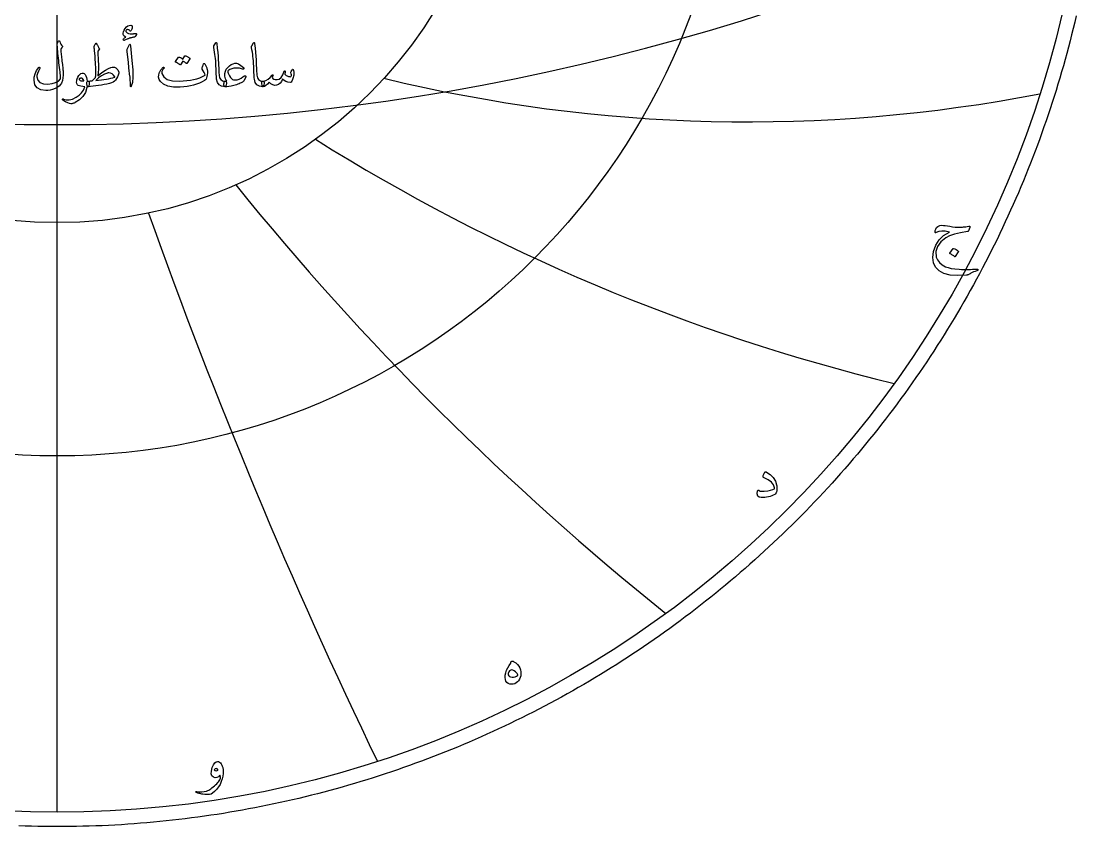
# Model space of a CAD drawing. Header units: millimetres. Extents: x -55 to 55, y -55 to 56.
# Drawn here: x -1.9 to 54, y -54.8 to -12.6 of the extents above; entities that cross this region are included whole.
import ezdxf

# ---------------------------------------------------------------- set-up
doc = ezdxf.new("R2010")
doc.units = ezdxf.units.MM
for name, color, linetype in [('CUT_OUTER', 1, 'Continuous'), ('ENGRAVE', 7, 'Continuous'), ('ENGRAVE_FINE', 8, 'Continuous'), ('TEXT', 5, 'Continuous')]:
    doc.layers.add(name, color=color, linetype=linetype)

msp = doc.modelspace()

# ---------------------------------------------------------------- linework, layer by layer
at = {"layer": 'CUT_OUTER'}
msp.add_lwpolyline([(53.3451, -12.3233), (53.2685, -12.6504), (53.1898, -12.977), (53.1092, -13.3032), (53.0266, -13.6288), (52.942, -13.9539), (52.8553, -14.2785), (52.7667, -14.6025), (52.6761, -14.926), (52.5836, -15.249), (52.489, -15.5713), (52.3925, -15.8931), (52.294, -16.2143), (52.1935, -16.5348), (52.0911, -16.8548), (51.9867, -17.1741), (51.8803, -17.4927), (51.772, -17.8107), (51.6617, -18.1281), (51.5495, -18.4447), (51.4354, -18.7607), (51.3193, -19.0759), (51.2013, -19.3905), (51.0814, -19.7043), (50.9595, -20.0173), (50.8357, -20.3296), (50.71, -20.6412), (50.5824, -20.9519), (50.4529, -21.2619), (50.3215, -21.5711), (50.1882, -21.8794), (50.053, -22.187), (49.9159, -22.4937), (49.7769, -22.7995), (49.6361, -23.1045), (49.4934, -23.4086), (49.3488, -23.7119), (49.2024, -24.0142), (49.0542, -24.3157), (48.904, -24.6162), (48.7521, -24.9158), (48.5983, -25.2145), (48.4426, -25.5122), (48.2852, -25.809), (48.1259, -26.1048), (47.9648, -26.3996), (47.802, -26.6934), (47.6373, -26.9862), (47.4708, -27.278), (47.3025, -27.5687), (47.1325, -27.8585), (46.9606, -28.1471), (46.787, -28.4347), (46.6117, -28.7213), (46.4346, -29.0067), (46.2557, -29.2911), (46.0751, -29.5744), (45.8928, -29.8565), (45.7087, -30.1376), (45.523, -30.4175), (45.3355, -30.6962), (45.1463, -30.9738), (44.9554, -31.2502), (44.7628, -31.5255), (44.5685, -31.7996), (44.3725, -32.0724), (44.1749, -32.3441), (43.9756, -32.6145), (43.7747, -32.8838), (43.5721, -33.1517), (43.3678, -33.4185), (43.162, -33.6839), (42.9545, -33.9481), (42.7454, -34.2111), (42.5346, -34.4727), (42.3223, -34.733), (42.1084, -34.9921), (41.8929, -35.2498), (41.6758, -35.5062), (41.4572, -35.7612), (41.237, -36.0149), (41.0152, -36.2673), (40.7919, -36.5182), (40.5671, -36.7679), (40.3407, -37.0161), (40.1128, -37.2629), (39.8834, -37.5083), (39.6525, -37.7523), (39.4201, -37.9949), (39.1863, -38.2361), (38.9509, -38.4758), (38.7141, -38.7141), (38.4758, -38.9509), (38.2361, -39.1863), (37.9949, -39.4201), (37.7523, -39.6525), (37.5083, -39.8834), (37.2629, -40.1128), (37.0161, -40.3407), (36.7679, -40.5671), (36.5182, -40.7919), (36.2673, -41.0152), (36.0149, -41.237), (35.7612, -41.4572), (35.5062, -41.6758), (35.2498, -41.8929), (34.9921, -42.1084), (34.733, -42.3223), (34.4727, -42.5346), (34.2111, -42.7454), (33.9481, -42.9545), (33.6839, -43.162), (33.4185, -43.3678), (33.1517, -43.5721), (32.8838, -43.7747), (32.6145, -43.9756), (32.3441, -44.1749), (32.0724, -44.3725), (31.7996, -44.5685), (31.5255, -44.7628), (31.2502, -44.9554), (30.9738, -45.1463), (30.6962, -45.3355), (30.4175, -45.523), (30.1376, -45.7087), (29.8565, -45.8928), (29.5744, -46.0751), (29.2911, -46.2557), (29.0067, -46.4346), (28.7213, -46.6117), (28.4347, -46.787), (28.1471, -46.9606), (27.8585, -47.1325), (27.5687, -47.3025), (27.278, -47.4708), (26.9862, -47.6373), (26.6934, -47.802), (26.3996, -47.9648), (26.1048, -48.1259), (25.809, -48.2852), (25.5122, -48.4426), (25.2145, -48.5983), (24.9158, -48.7521), (24.6162, -48.904), (24.3157, -49.0542), (24.0142, -49.2024), (23.7119, -49.3488), (23.4086, -49.4934), (23.1045, -49.6361), (22.7995, -49.7769), (22.4937, -49.9159), (22.187, -50.053), (21.8794, -50.1882), (21.5711, -50.3215), (21.2619, -50.4529), (20.9519, -50.5824), (20.6412, -50.71), (20.3296, -50.8357), (20.0173, -50.9595), (19.7043, -51.0814), (19.3905, -51.2013), (19.0759, -51.3193), (18.7607, -51.4354), (18.4447, -51.5495), (18.1281, -51.6617), (17.8107, -51.772), (17.4927, -51.8803), (17.1741, -51.9867), (16.8548, -52.0911), (16.5348, -52.1935), (16.2143, -52.294), (15.8931, -52.3925), (15.5713, -52.489), (15.249, -52.5836), (14.926, -52.6761), (14.6025, -52.7667), (14.2785, -52.8553), (13.9539, -52.942), (13.6288, -53.0266), (13.3032, -53.1092), (12.977, -53.1898), (12.6504, -53.2685), (12.3233, -53.3451), (11.9958, -53.4197), (11.6678, -53.4923), (11.3393, -53.5629), (11.0105, -53.6314), (10.6812, -53.698), (10.3515, -53.7625), (10.0214, -53.825), (9.691, -53.8855), (9.3602, -53.944), (9.029, -54.0004), (8.6975, -54.0548), (8.3656, -54.1071), (8.0335, -54.1574), (7.701, -54.2057), (7.3683, -54.2519), (7.0353, -54.2961), (6.702, -54.3383), (6.3684, -54.3784), (6.0347, -54.4164), (5.7007, -54.4524), (5.3664, -54.4864), (5.032, -54.5183), (4.6974, -54.5481), (4.3626, -54.5759), (4.0277, -54.6017), (3.6926, -54.6253), (3.3573, -54.647), (3.0219, -54.6665), (2.6865, -54.6841), (2.3509, -54.6995), (2.0152, -54.7129), (1.6794, -54.7242), (1.3436, -54.7335), (1.0078, -54.7407), (0.6719, -54.7459), (0.3359, -54.749), (0, -54.75), (-0.3359, -54.749), (-0.6719, -54.7459), (-1.0078, -54.7407), (-1.3436, -54.7335), (-1.6794, -54.7242), (-2.0152, -54.7129)], dxfattribs=at)
at = {"layer": 'ENGRAVE'}
for points in [[(0, -54), (0, 54)], [(0, -54), (0, -23.1383)]]:
    msp.add_lwpolyline(points, dxfattribs=at)
for radius in [54, 35.3478, 23.1383]:
    msp.add_circle((0, 0), radius, dxfattribs=at)
for centre, radius, start, end in [((36.1371, 62.5913), 80.4551, 256.3176, 280.973176), ((67.9106, 67.9106), 102.3385, 237.894618, 256.386299), ((124.4589, 71.8564), 147.996, 218.942336, 231.270124), ((277.2301, 74.2836), 289.1782, 199.58272, 205.746614)]:
    msp.add_arc(centre, radius, start, end, dxfattribs=at)
at = {"layer": 'ENGRAVE_FINE'}
msp.add_arc((0, 102.5834), 120.594, 243.541053, 296.458947, dxfattribs=at)
at = {"layer": 'TEXT'}
for points in [[(4.0366, -13.4291), (3.995, -13.4369), (3.9564, -13.4442), (3.9208, -13.4512), (3.8881, -13.4578), (3.8587, -13.4642), (3.8327, -13.4706), (3.81, -13.477), (3.7907, -13.4834), (3.7712, -13.4907), (3.7476, -13.4997), (3.7201, -13.5106), (3.6885, -13.5233), (3.653, -13.538), (3.6135, -13.5548), (3.57, -13.5739), (3.5225, -13.5951), (3.5031, -13.6015), (3.4866, -13.6015), (3.4728, -13.5951), (3.4618, -13.5824), (3.4552, -13.551), (3.4738, -13.5145), (3.5175, -13.4728), (3.5864, -13.4259), (3.5337, -13.3959), (3.4937, -13.3636), (3.4666, -13.3289), (3.4522, -13.2918), (3.4494, -13.2217), (3.4666, -13.1457), (3.5037, -13.0636), (3.5608, -12.9756), (3.6289, -12.8968), (3.6989, -12.8423), (3.771, -12.8121), (3.845, -12.8063), (3.8863, -12.8167), (3.9145, -12.8383), (3.9295, -12.871), (3.9313, -12.9149), (3.9241, -12.9624), (3.9121, -13.0059), (3.8953, -13.0455), (3.8738, -13.081), (3.8522, -13.1059), (3.8323, -13.1169), (3.8139, -13.1139), (3.7971, -13.097), (3.778, -13.0716), (3.7556, -13.053), (3.7301, -13.0413), (3.7013, -13.0363), (3.6712, -13.0363), (3.6446, -13.0427), (3.6217, -13.0554), (3.6023, -13.0746), (3.5882, -13.0977), (3.584, -13.1193), (3.5897, -13.1393), (3.6055, -13.1576), (3.6646, -13.2013), (3.7365, -13.2335), (3.8211, -13.254), (3.9185, -13.263), (3.927, -13.2627), (3.9364, -13.2618), (3.9469, -13.2603), (3.9584, -13.2582), (3.9709, -13.2557), (3.9844, -13.253), (3.9988, -13.2501), (4.0143, -13.247), (4.0311, -13.244), (4.0462, -13.2411), (4.0598, -13.2384), (4.0718, -13.2359), (4.0824, -13.2338), (4.0917, -13.2323), (4.0999, -13.2314), (4.1069, -13.2311), (4.1201, -13.2325), (4.1309, -13.2367), (4.1392, -13.2437), (4.1452, -13.2534), (4.149, -13.2628), (4.1508, -13.2718), (4.1506, -13.2804), (4.1484, -13.2886), (4.1175, -13.3464), (4.0885, -13.3892), (4.0616, -13.4167), (4.0366, -13.4291)], [(0.0639, -13.6462), (0.0695, -13.6365), (0.0766, -13.6295), (0.0854, -13.6253), (0.0958, -13.6239), (0.1062, -13.6257), (0.115, -13.6311), (0.1222, -13.6401), (0.1277, -13.6526), (0.1575, -13.7259), (0.1892, -13.7892), (0.2229, -13.8424), (0.2587, -13.8858), (0.2693, -13.9013), (0.2722, -13.9193), (0.2677, -13.9396), (0.2555, -13.9624), (0.2477, -13.9734), (0.2403, -13.984), (0.2333, -13.9941), (0.2267, -14.0039), (0.2206, -14.0131), (0.2148, -14.0215), (0.2094, -14.0291), (0.2044, -14.0359), (0.196, -14.0482), (0.19, -14.063), (0.1864, -14.0802), (0.1852, -14.0997), (0.189, -14.1549), (0.194, -14.2151), (0.2002, -14.2803), (0.2076, -14.3504), (0.216, -14.4256), (0.2251, -14.5057), (0.2351, -14.5908), (0.2459, -14.681), (0.258, -14.7709), (0.2687, -14.8554), (0.2779, -14.9345), (0.2858, -15.0083), (0.2925, -15.0769), (0.2982, -15.1404), (0.3029, -15.199), (0.3066, -15.2526), (0.3108, -15.4113), (0.2978, -15.5616), (0.2677, -15.7035), (0.2204, -15.837), (0.1742, -15.9155), (0.103, -15.9879), (0.0066, -16.0544), (-0.115, -16.1149), (-0.2467, -16.165), (-0.3705, -16.2003), (-0.4862, -16.2208), (-0.594, -16.2266), (-0.8639, -16.1895), (-1.0571, -16.0877), (-1.1736, -15.9212), (-1.2135, -15.6901), (-1.1996, -15.5179), (-1.1545, -15.3492), (-1.0782, -15.1841), (-0.9708, -15.0227), (-0.9627, -15.0133), (-0.9541, -15.0075), (-0.9451, -15.0053), (-0.9357, -15.0067), (-0.9257, -15.0105), (-0.9181, -15.0155), (-0.913, -15.0217), (-0.9102, -15.029), (-0.9082, -15.04), (-0.9086, -15.0506), (-0.9114, -15.0608), (-0.9165, -15.0706), (-0.9898, -15.2133), (-1.0403, -15.3348), (-1.068, -15.4352), (-1.073, -15.5145), (-1.0197, -15.6851), (-0.9046, -15.8043), (-0.7275, -15.8719), (-0.4886, -15.8881), (-0.2732, -15.8648), (-0.0902, -15.8107), (0.0605, -15.7258), (0.1788, -15.6103), (0.1763, -15.5545), (0.1721, -15.4893), (0.166, -15.4148), (0.1581, -15.3308), (0.1482, -15.2373), (0.1361, -15.134), (0.1219, -15.021), (0.1054, -14.8981), (0.0898, -14.7714), (0.075, -14.6466), (0.0611, -14.5239), (0.0479, -14.4031), (0.0357, -14.2844), (0.0247, -14.1676), (0.015, -14.0528), (0.0064, -13.94), (-0.0064, -13.8315), (-0.0058, -13.8191), (-0.004, -13.8075), (-0.001, -13.7967), (0.0032, -13.7868)], [(2.0119, -13.7612), (2.0195, -13.753), (2.0263, -13.7476), (2.0323, -13.745), (2.0375, -13.7452), (2.0437, -13.748), (2.0495, -13.7532), (2.0548, -13.7608), (2.0598, -13.7708), (2.0801, -13.8139), (2.0994, -13.8538), (2.1176, -13.8905), (2.1349, -13.9241), (2.1514, -13.954), (2.1672, -13.98), (2.1825, -14.0019), (2.1972, -14.0199), (2.2079, -14.0347), (2.2115, -14.0502), (2.2079, -14.0666), (2.1972, -14.0838), (2.1333, -14.1636), (2.1251, -14.1774), (2.1197, -14.1931), (2.1171, -14.2109), (2.1173, -14.2307), (2.1277, -14.3814), (2.1365, -14.5141), (2.1437, -14.6289), (2.1493, -14.7257), (2.1534, -14.8047), (2.1564, -14.8662), (2.1582, -14.9101), (2.1588, -14.9364), (2.1581, -15.0143), (2.156, -15.0881), (2.1526, -15.158), (2.1477, -15.2239), (2.1416, -15.2857), (2.1345, -15.3436), (2.1264, -15.3975), (2.1173, -15.4474), (2.3343, -15.2813), (2.5221, -15.1536), (2.6808, -15.0642), (2.8103, -15.0131), (2.868, -14.9995), (2.9197, -14.9939), (2.9654, -14.9963), (3.0051, -15.0067), (3.0612, -15.0358), (3.1145, -15.0817), (3.165, -15.1444), (3.2127, -15.2239), (3.2201, -15.2428), (3.2231, -15.2646), (3.2217, -15.2891), (3.2159, -15.3165), (3.1842, -15.4147), (3.1464, -15.5081), (3.1027, -15.5967), (3.053, -15.6805), (3.0047, -15.7344), (2.9365, -15.7811), (2.8482, -15.8206), (2.7401, -15.853), (2.5953, -15.885), (2.4514, -15.9141), (2.3086, -15.9401), (2.1668, -15.9632), (2.0262, -15.983), (1.887, -15.9995), (1.7492, -16.0126), (1.6127, -16.0222), (1.5974, -16.0179), (1.5832, -16.0047), (1.5702, -15.9827), (1.5585, -15.952), (1.5481, -15.9143), (1.5425, -15.8777), (1.5417, -15.8424), (1.5457, -15.8083), (1.5547, -15.7785), (1.5688, -15.7564), (1.5882, -15.7418), (1.6127, -15.7348), (1.6454, -15.733), (1.6762, -15.7308), (1.7053, -15.7282), (1.7325, -15.7252), (1.7579, -15.7222), (1.7816, -15.7197), (1.8035, -15.7175), (1.8235, -15.7157), (2.0024, -15.5432), (2.004, -15.5357), (2.0055, -15.526), (2.0071, -15.5142), (2.0087, -15.5001), (2.0103, -15.4838), (2.0119, -15.4654), (2.0135, -15.4447), (2.0151, -15.4219), (2.0165, -15.397), (2.0175, -15.3704), (2.0181, -15.3419), (2.0183, -15.3117), (2.0183, -15.2798), (2.0183, -15.2466), (2.0183, -15.212), (2.0183, -15.176), (2.0179, -15.1352), (2.0167, -15.0865), (2.0147, -15.0298), (2.0119, -14.9652), (2.0083, -14.8929), (2.004, -14.8135), (1.9988, -14.7269), (1.9928, -14.633), (1.979, -14.4249), (1.9664, -14.2602), (1.9551, -14.139), (1.9449, -14.0614), (1.9367, -14.0115), (1.9313, -13.9736), (1.9287, -13.9476), (1.9289, -13.9337), (1.9386, -13.9073), (1.9485, -13.8826), (1.9585, -13.8594), (1.9688, -13.8379), (1.9793, -13.8175), (1.99, -13.7979), (2.0009, -13.7792), (2.0119, -13.7612)], [(3.746, -13.8826), (3.7766, -13.8235), (3.8011, -13.8027), (3.8197, -13.8203), (3.8323, -13.8762), (3.9057, -14.6586), (3.9494, -15.1388), (3.9592, -15.5225), (3.9351, -15.8095), (3.877, -15.9999), (3.8664, -16.0155), (3.857, -16.0238), (3.8488, -16.025), (3.8418, -16.019), (3.8362, -16.0097), (3.8323, -15.9975), (3.8299, -15.9825), (3.8291, -15.9648), (3.8291, -15.8264), (3.8227, -15.6797), (3.8099, -15.5246), (3.7907, -15.3612), (3.7866, -15.3185), (3.774, -15.2031), (3.753, -15.0151), (3.7237, -14.7544), (3.6534, -14.1764), (3.6518, -14.1456), (3.6534, -14.1173), (3.6582, -14.0913), (3.6662, -14.0678)], [(8.3064, -13.7229), (8.3126, -13.7133), (8.3184, -13.7069), (8.3238, -13.7037), (8.3288, -13.7037), (8.3364, -13.7079), (8.3431, -13.7205), (8.3491, -13.7414), (8.3543, -13.7708), (8.3807, -14.0093), (8.4022, -14.2299), (8.419, -14.4325), (8.431, -14.6171), (8.4387, -14.775), (8.4457, -14.9165), (8.4522, -15.0416), (8.4581, -15.1504), (8.4632, -15.2428), (8.4673, -15.3189), (8.4704, -15.3785), (8.4725, -15.4219), (8.5008, -15.5516), (8.5635, -15.647), (8.6605, -15.7081), (8.7918, -15.7348), (8.8284, -15.7444), (8.8517, -15.7668), (8.8619, -15.8019), (8.8589, -15.8498), (8.8439, -15.9252), (8.8278, -15.9791), (8.8104, -16.0115), (8.7918, -16.0222), (8.607, -15.9979), (8.4709, -15.9248), (8.3835, -15.8031), (8.3447, -15.6326), (8.3387, -15.5511), (8.3332, -15.4694), (8.3283, -15.3874), (8.324, -15.3053), (8.3201, -15.223), (8.3164, -15.1404), (8.3129, -15.0577), (8.3096, -14.9748), (8.3036, -14.8166), (8.2952, -14.6742), (8.2845, -14.5475), (8.2713, -14.4366), (8.2557, -14.3302), (8.2378, -14.2167), (8.2174, -14.0962), (8.1946, -13.9688), (8.1917, -13.9458), (8.1922, -13.9249), (8.1964, -13.9059), (8.2042, -13.889)], [(10.2832, -13.7229), (10.2894, -13.7133), (10.2952, -13.7069), (10.3006, -13.7037), (10.3056, -13.7037), (10.3132, -13.7079), (10.32, -13.7205), (10.3259, -13.7414), (10.3311, -13.7708), (10.3575, -14.0093), (10.379, -14.2299), (10.3958, -14.4325), (10.4078, -14.6171), (10.4155, -14.775), (10.4225, -14.9165), (10.429, -15.0416), (10.4349, -15.1504), (10.44, -15.2428), (10.4441, -15.3189), (10.4472, -15.3785), (10.4493, -15.4219), (10.4776, -15.5516), (10.5403, -15.647), (10.6373, -15.7081), (10.7686, -15.7348), (10.8052, -15.7444), (10.8285, -15.7668), (10.8387, -15.8019), (10.8357, -15.8498), (10.8207, -15.9252), (10.8046, -15.9791), (10.7872, -16.0115), (10.7686, -16.0222), (10.5838, -15.9979), (10.4477, -15.9248), (10.3603, -15.8031), (10.3215, -15.6326), (10.3155, -15.5511), (10.31, -15.4694), (10.3051, -15.3874), (10.3008, -15.3053), (10.2969, -15.223), (10.2932, -15.1404), (10.2897, -15.0577), (10.2864, -14.9748), (10.2804, -14.8166), (10.272, -14.6742), (10.2613, -14.5475), (10.2481, -14.4366), (10.2325, -14.3302), (10.2146, -14.2167), (10.1942, -14.0962), (10.1715, -13.9688), (10.1685, -13.9458), (10.1691, -13.9249), (10.1732, -13.9059), (10.181, -13.889)], [(6.6841, -14.4095), (6.6881, -14.4055), (6.6937, -14.4031), (6.7009, -14.4023), (6.7096, -14.4031), (6.7411, -14.4149), (6.7715, -14.4279), (6.801, -14.442), (6.8294, -14.4574), (6.857, -14.4742), (6.8841, -14.4925), (6.9105, -14.5125), (6.9364, -14.534), (6.9414, -14.5406), (6.9436, -14.5476), (6.943, -14.555), (6.9396, -14.5628), (6.7863, -14.8055), (6.7821, -14.8087), (6.7759, -14.8087), (6.7677, -14.8055), (6.7575, -14.7991), (6.7506, -14.7932), (6.7392, -14.7851), (6.7234, -14.7749), (6.7033, -14.7624), (6.6785, -14.7475), (6.649, -14.7301), (6.6146, -14.71), (6.5755, -14.6873), (6.4542, -14.8758), (6.4486, -14.8815), (6.4414, -14.8829), (6.4326, -14.8799), (6.4222, -14.8726), (6.4132, -14.8662), (6.3991, -14.8566), (6.3797, -14.8438), (6.3552, -14.8279), (6.325, -14.8087), (6.2889, -14.7863), (6.2468, -14.7608), (6.1987, -14.732), (6.1937, -14.7273), (6.1915, -14.7225), (6.1921, -14.7177), (6.1955, -14.7129), (6.352, -14.4798), (6.356, -14.4758), (6.3615, -14.4734), (6.3687, -14.4726), (6.3775, -14.4734), (6.4043, -14.4821), (6.4302, -14.4921), (6.4554, -14.5036), (6.4797, -14.5165), (6.5033, -14.5306), (6.526, -14.5456), (6.548, -14.5617), (6.5691, -14.5788)], [(7.7252, -14.8342), (7.7467, -14.8612), (7.7663, -14.8909), (7.7842, -14.9235), (7.8002, -14.9588), (7.8145, -14.9967), (7.827, -15.037), (7.8377, -15.0797), (7.8465, -15.1249), (7.8581, -15.2155), (7.8609, -15.3053), (7.8549, -15.3943), (7.8402, -15.4825), (7.8178, -15.5612), (7.7891, -15.6246), (7.7539, -15.6729), (7.7124, -15.7061), (7.5807, -15.7757), (7.441, -15.8378), (7.2933, -15.8923), (7.1376, -15.9392), (6.9739, -15.9781), (6.8023, -16.0087), (6.6226, -16.0308), (6.435, -16.0446), (6.0833, -16.041), (5.7947, -15.9919), (5.5691, -15.8973), (5.4067, -15.7572), (5.34, -15.6476), (5.3093, -15.5296), (5.3145, -15.4033), (5.3556, -15.2686), (5.3695, -15.2395), (5.3855, -15.2099), (5.4038, -15.1796), (5.4242, -15.1488), (5.4469, -15.1174), (5.4717, -15.0853), (5.4988, -15.0527), (5.528, -15.0195), (5.5378, -15.0101), (5.548, -15.0043), (5.5586, -15.0021), (5.5695, -15.0035), (5.5769, -15.0063), (5.5831, -15.0115), (5.5881, -15.0191), (5.5919, -15.029), (5.5937, -15.0384), (5.5927, -15.0474), (5.5889, -15.056), (5.5823, -15.0642), (5.555, -15.0967), (5.5304, -15.1304), (5.5087, -15.1654), (5.4897, -15.2015), (5.4767, -15.236), (5.4697, -15.2694), (5.4688, -15.3015), (5.4737, -15.3324), (5.5735, -15.5131), (5.7612, -15.6398), (6.0366, -15.7127), (6.3999, -15.7316), (6.5996, -15.7239), (6.7899, -15.7073), (6.9708, -15.6816), (7.1424, -15.647), (7.3047, -15.6034), (7.4581, -15.5508), (7.6025, -15.4892), (7.738, -15.4187), (7.7248, -15.3528), (7.6949, -15.2797), (7.6481, -15.1995), (7.5847, -15.1121), (7.5827, -15.1037), (7.5831, -15.0881), (7.5859, -15.0654), (7.5911, -15.0354), (7.5925, -15.0324), (7.5935, -15.0298), (7.5941, -15.0277), (7.5943, -15.0259), (7.6046, -14.9851), (7.6198, -14.9396), (7.6398, -14.8893), (7.6645, -14.8342), (7.6755, -14.8175), (7.6893, -14.8119), (7.7058, -14.8175), (7.7252, -14.8342)], [(9.8681, -15.5017), (9.7818, -15.6933), (9.7709, -15.7123), (9.7603, -15.7276), (9.7501, -15.7394), (9.7403, -15.7476), (9.6906, -15.7816), (9.6373, -15.8135), (9.5804, -15.8431), (9.52, -15.8705), (9.4561, -15.8962), (9.389, -15.9204), (9.3188, -15.9433), (9.2453, -15.9648), (9.108, -15.9983), (8.9866, -16.019), (8.8813, -16.027), (8.7918, -16.0222), (8.7577, -16.0067), (8.7352, -15.9759), (8.7242, -15.93), (8.7248, -15.869), (8.733, -15.8139), (8.7447, -15.7731), (8.7601, -15.7468), (8.7791, -15.7348), (8.7823, -15.7348), (8.7855, -15.7348), (8.7886, -15.7348), (8.7918, -15.7348), (8.8156, -15.7372), (8.8389, -15.738), (8.8619, -15.7372), (8.8845, -15.7348), (8.8457, -15.6775), (8.8158, -15.6143), (8.7946, -15.545), (8.7823, -15.4698), (8.7805, -15.335), (8.8038, -15.2151), (8.8523, -15.1099), (8.926, -15.0195), (9.0208, -14.935), (9.1136, -14.8702), (9.2044, -14.8249), (9.2932, -14.7991), (9.389, -14.7993), (9.4976, -14.835), (9.619, -14.9063), (9.7531, -15.0131), (9.7683, -15.0296), (9.7755, -15.0474), (9.7747, -15.0664), (9.7659, -15.0865), (9.7533, -15.1021), (9.7379, -15.1105), (9.7198, -15.1117), (9.6988, -15.1057), (9.5485, -15.0622), (9.3978, -15.0466), (9.2467, -15.059), (9.0952, -15.0993), (9.0351, -15.1247), (8.989, -15.1528), (8.9569, -15.1837), (8.9387, -15.2175), (8.9344, -15.2602), (8.9467, -15.3149), (8.9759, -15.3815), (9.0218, -15.4602), (9.0777, -15.5396), (9.1304, -15.5991), (9.1799, -15.6386), (9.2262, -15.6582), (9.327, -15.6682), (9.4282, -15.6566), (9.5297, -15.6234), (9.6317, -15.5688), (9.7244, -15.5049), (9.7723, -15.4745), (9.8106, -15.457), (9.8393, -15.4522), (9.8585, -15.4602), (9.8663, -15.47), (9.8705, -15.4801), (9.8711, -15.4907), (9.8681, -15.5017)], [(1.5489, -16.0574), (1.474, -16.3202), (1.3485, -16.5404), (1.1722, -16.7178), (0.9453, -16.8526), (0.9136, -16.8662), (0.8822, -16.8785), (0.8513, -16.8894), (0.8207, -16.8989), (0.7908, -16.9068), (0.7617, -16.9128), (0.7333, -16.9171), (0.7058, -16.9196), (0.6371, -16.9098), (0.5461, -16.8741), (0.4327, -16.8124), (0.297, -16.7248), (0.2824, -16.7122), (0.2738, -16.7001), (0.2713, -16.6883), (0.2746, -16.6769), (0.2822, -16.6681), (0.2922, -16.6641), (0.3046, -16.6649), (0.3194, -16.6705), (0.4605, -16.7162), (0.6188, -16.716), (0.7942, -16.6699), (0.9868, -16.5779), (1.1441, -16.4711), (1.2742, -16.3456), (1.3772, -16.2013), (1.4531, -16.0382), (1.4525, -16.0324), (1.4507, -16.0278), (1.4477, -16.0244), (1.4435, -16.0222), (1.3335, -16.0159), (1.2399, -16.0031), (1.1627, -15.9839), (1.1018, -15.9584), (1.0547, -15.9189), (1.0251, -15.8642), (1.0132, -15.7943), (1.0187, -15.7093), (1.0205, -15.698), (1.0227, -15.6865), (1.0253, -15.6748), (1.0283, -15.663), (1.0317, -15.6507), (1.0355, -15.6378), (1.0397, -15.6243), (1.0443, -15.6103), (1.0818, -15.5191), (1.1273, -15.4434), (1.1808, -15.3833), (1.2423, -15.3388), (1.3052, -15.3145), (1.3628, -15.3149), (1.4153, -15.34), (1.4626, -15.3899), (1.504, -15.4594), (1.5353, -15.54), (1.5567, -15.6318), (1.568, -15.7348), (1.5743, -15.7347), (1.5804, -15.7344), (1.5863, -15.7339), (1.592, -15.7332), (1.5977, -15.7325), (1.6036, -15.732), (1.6096, -15.7317), (1.6159, -15.7316), (1.6375, -15.7362), (1.6543, -15.75), (1.6662, -15.7729), (1.6734, -15.8051), (1.6764, -15.8404), (1.6758, -15.8761), (1.6716, -15.9123), (1.6638, -15.9488), (1.6537, -15.9809), (1.6423, -16.0039), (1.6297, -16.0177), (1.6159, -16.0222), (1.5553, -16.0222), (1.5549, -16.028), (1.5537, -16.0358), (1.5517, -16.0456), (1.5489, -16.0574)], [(1.3956, -15.6997), (1.362, -15.6412), (1.3253, -15.5999), (1.2854, -15.5757), (1.2423, -15.5688), (1.2165, -15.5755), (1.1936, -15.5863), (1.1734, -15.6011), (1.1561, -15.6199), (1.1505, -15.6298), (1.1497, -15.6406), (1.1537, -15.6522), (1.1625, -15.6646), (1.1954, -15.6935), (1.2431, -15.7133), (1.3056, -15.7238), (1.3828, -15.7252), (1.3908, -15.7236), (1.3956, -15.7189), (1.3972, -15.7109), (1.3956, -15.6997)], [(2.6985, -15.3005), (2.6824, -15.3011), (2.6658, -15.3029), (2.6488, -15.3059), (2.6315, -15.3101), (2.4746, -15.3718), (2.3201, -15.4578), (2.168, -15.5682), (2.0183, -15.7029), (2.1678, -15.6889), (2.3097, -15.6725), (2.4441, -15.6538), (2.5708, -15.6326), (2.69, -15.6089), (2.8015, -15.5823), (2.9055, -15.553), (3.0019, -15.5209), (3.0109, -15.5171), (3.0155, -15.5121), (3.0157, -15.5059), (3.0115, -15.4985), (2.9429, -15.4143), (2.8678, -15.3532), (2.7864, -15.3153), (2.6985, -15.3005)], [(12.3175, -15.1121), (12.3245, -15.1073), (12.3327, -15.1089), (12.3421, -15.1169), (12.3526, -15.1312), (12.364, -15.1556), (12.3726, -15.1903), (12.3784, -15.2354), (12.3814, -15.2909), (12.3824, -15.354), (12.379, -15.4155), (12.3712, -15.4753), (12.359, -15.5336), (12.3235, -15.647), (12.284, -15.7284), (12.2405, -15.7779), (12.193, -15.7955), (12.0806, -15.7889), (11.9766, -15.7596), (11.881, -15.7075), (11.7938, -15.6326), (11.7339, -15.7506), (11.6628, -15.8426), (11.5806, -15.9087), (11.4872, -15.9488), (11.3892, -15.9576), (11.29, -15.9328), (11.1896, -15.8745), (11.088, -15.7827), (11.0058, -15.8875), (10.9251, -15.9624), (10.8461, -16.0073), (10.7686, -16.0222), (10.7531, -16.0135), (10.7383, -15.9871), (10.7243, -15.9432), (10.7112, -15.8817), (10.7064, -15.821), (10.7144, -15.7763), (10.7351, -15.7476), (10.7686, -15.7348), (10.9159, -15.7015), (11.0449, -15.6366), (11.1555, -15.5402), (11.2477, -15.4123), (11.2527, -15.4053), (11.2581, -15.4003), (11.2638, -15.3973), (11.27, -15.3963), (11.2776, -15.3971), (11.2844, -15.3995), (11.2904, -15.4035), (11.2956, -15.4091), (11.2986, -15.4262), (11.2916, -15.4554), (11.2746, -15.4965), (11.2477, -15.5496), (11.283, -15.5905), (11.3379, -15.6207), (11.4123, -15.64), (11.5064, -15.6486), (11.6235, -15.624), (11.7259, -15.544), (11.8135, -15.4085), (11.8864, -15.2175), (11.89, -15.2077), (11.8944, -15.2007), (11.8996, -15.1965), (11.9055, -15.1951), (11.9145, -15.1959), (11.9223, -15.1983), (11.9289, -15.2023), (11.9343, -15.2079), (11.9383, -15.2159), (11.9407, -15.2239), (11.9415, -15.2318), (11.9407, -15.2398), (11.9087, -15.374), (11.9461, -15.4071), (11.991, -15.4362), (12.0435, -15.4614), (12.1035, -15.4825), (12.162, -15.4963), (12.2065, -15.4993), (12.2371, -15.4915), (12.2536, -15.473), (12.259, -15.4446), (12.256, -15.4043), (12.2447, -15.352), (12.2249, -15.2877), (12.2283, -15.2696), (12.2449, -15.2342), (12.2746, -15.1817), (12.3175, -15.1121)], [(47.783, -23.3913), (47.7013, -23.5753), (47.6938, -23.5874), (47.6851, -23.5965), (47.6751, -23.6027), (47.6638, -23.6059), (47.2859, -23.6655), (46.9697, -23.7388), (46.7153, -23.8256), (46.5226, -23.9261), (46.2524, -24.1465), (46.0789, -24.3885), (46.0021, -24.6523), (46.0219, -24.9378), (46.0819, -25.0924), (46.1837, -25.2291), (46.3272, -25.3479), (46.5124, -25.4488), (46.6425, -25.4939), (46.8045, -25.5306), (46.9985, -25.5587), (47.2243, -25.5783), (47.3444, -25.584), (47.4628, -25.5876), (47.5795, -25.5891), (47.6944, -25.5885), (47.8073, -25.5859), (47.9176, -25.5817), (48.0253, -25.5757), (48.1305, -25.568), (48.1552, -25.5663), (48.1747, -25.568), (48.1892, -25.5731), (48.1986, -25.5817), (48.2037, -25.5921), (48.2054, -25.6029), (48.2037, -25.6142), (48.1986, -25.6259), (48.1949, -25.6322), (48.1905, -25.6374), (48.1855, -25.6416), (48.1799, -25.6447), (48.1738, -25.6473), (48.1675, -25.6502), (48.161, -25.6533), (48.1543, -25.6566), (48.0562, -25.6879), (47.9695, -25.7205), (47.8944, -25.7543), (47.8307, -25.7895), (47.7899, -25.8148), (47.7528, -25.8363), (47.7192, -25.854), (47.6893, -25.8678), (47.6635, -25.8784), (47.6421, -25.8865), (47.6251, -25.8921), (47.6127, -25.8951), (47.1469, -25.9123), (46.7509, -25.8789), (46.4247, -25.7948), (46.1683, -25.66), (45.9831, -25.4752), (45.8737, -25.2444), (45.8401, -24.9676), (45.8822, -24.6449), (45.9938, -24.3198), (46.1683, -24.0428), (46.4059, -23.8139), (46.7066, -23.6332), (46.4937, -23.5925), (46.308, -23.5829), (46.1496, -23.6044), (46.0185, -23.657), (46.007, -23.6613), (45.9963, -23.6638), (45.9865, -23.6647), (45.9776, -23.6638), (45.9701, -23.6611), (45.9648, -23.6562), (45.9616, -23.6491), (45.9606, -23.64), (45.9652, -23.5976), (45.9725, -23.5557), (45.9823, -23.5142), (45.9946, -23.4731), (46.0381, -23.3932), (46.107, -23.3343), (46.2016, -23.2961), (46.3216, -23.2789), (46.3976, -23.2795), (46.4928, -23.2883), (46.6071, -23.3051), (46.7406, -23.33), (46.8784, -23.3549), (47.0055, -23.3717), (47.1219, -23.3805), (47.2278, -23.3811), (47.2786, -23.3789), (47.3325, -23.3756), (47.3893, -23.3712), (47.4492, -23.3658), (47.512, -23.3591), (47.5778, -23.3509), (47.6465, -23.3412), (47.7183, -23.33), (47.7594, -23.3287), (47.7839, -23.3385), (47.7917, -23.3594), (47.783, -23.3913)], [(46.9041, -24.495), (46.9084, -24.4907), (46.9144, -24.4882), (46.922, -24.4873), (46.9314, -24.4882), (46.9976, -24.515), (47.06, -24.5478), (47.1185, -24.5865), (47.1733, -24.6313), (47.1786, -24.6381), (47.1809, -24.6449), (47.1803, -24.6517), (47.1767, -24.6585), (47.0166, -24.9174), (47.0106, -24.9236), (47.0029, -24.9251), (46.9936, -24.9219), (46.9825, -24.914), (46.9729, -24.9072), (46.9578, -24.897), (46.9371, -24.8833), (46.911, -24.8663), (46.8788, -24.8459), (46.8403, -24.822), (46.7953, -24.7948), (46.744, -24.7641), (46.7372, -24.759), (46.7338, -24.7539), (46.7338, -24.7488), (46.7372, -24.7437)], [(36.9538, -36.4133), (36.9674, -36.3727), (36.9807, -36.3362), (36.9938, -36.3037), (37.0066, -36.2753), (37.0191, -36.2507), (37.0309, -36.2297), (37.0421, -36.2124), (37.0526, -36.1987), (37.069, -36.1855), (37.0875, -36.1799), (37.1082, -36.1821), (37.131, -36.1918), (37.3326, -36.327), (37.4878, -36.4839), (37.5966, -36.6626), (37.659, -36.8629), (37.6677, -36.9202), (37.6735, -36.9762), (37.6762, -37.0309), (37.676, -37.0843), (37.6726, -37.1361), (37.6658, -37.1857), (37.6556, -37.2332), (37.6419, -37.2785), (37.6298, -37.3028), (37.6138, -37.3245), (37.594, -37.3437), (37.5704, -37.3603), (37.4891, -37.4001), (37.4052, -37.4343), (37.3188, -37.4631), (37.2298, -37.4863), (37.1386, -37.5044), (37.0458, -37.5178), (36.9513, -37.5265), (36.8551, -37.5306), (36.7409, -37.5114), (36.6711, -37.4471), (36.6456, -37.3377), (36.6643, -37.1831), (36.6707, -37.1663), (36.6796, -37.1533), (36.6911, -37.1442), (36.7052, -37.1388), (36.7173, -37.1403), (36.7299, -37.1448), (36.7429, -37.1523), (36.7563, -37.1627), (36.7978, -37.185), (36.8542, -37.1976), (36.9255, -37.2004), (37.0118, -37.1933), (37.1989, -37.1661), (37.3515, -37.1354), (37.4697, -37.1014), (37.5534, -37.0639), (37.5576, -37.0588), (37.5602, -37.0503), (37.561, -37.0383), (37.5602, -37.023), (37.5025, -36.8621), (37.3907, -36.7198), (37.2249, -36.5964), (37.0049, -36.4916), (36.9762, -36.4765), (36.9581, -36.4584), (36.9507, -36.4373), (36.9538, -36.4133)], [(23.771, -46.1062), (23.8002, -46.0928), (23.8332, -46.09), (23.87, -46.0979), (23.9107, -46.1164), (24.0118, -46.1841), (24.0972, -46.2612), (24.1668, -46.3476), (24.2207, -46.4434), (24.2579, -46.5433), (24.2777, -46.6453), (24.2801, -46.7494), (24.265, -46.8556), (24.2375, -46.9525), (24.1994, -47.0387), (24.1506, -47.1143), (24.0912, -47.1792), (24.0242, -47.2314), (23.9524, -47.2687), (23.876, -47.291), (23.7949, -47.2985), (23.6889, -47.2908), (23.6024, -47.261), (23.5356, -47.209), (23.4883, -47.135), (23.46, -47.0449), (23.45, -46.9416), (23.4583, -46.8252), (23.4849, -46.6955), (23.5281, -46.561), (23.5862, -46.4332), (23.6593, -46.3123), (23.7472, -46.1982), (23.7502, -46.1929), (23.7523, -46.1837), (23.7536, -46.1707), (23.754, -46.1539), (23.7551, -46.1356), (23.7583, -46.1215), (23.7636, -46.1117), (23.771, -46.1062)], [(24.0946, -46.8386), (24.1089, -46.8207), (24.1108, -46.7977), (24.1004, -46.7696), (24.0776, -46.7364), (23.9986, -46.6504), (23.9218, -46.5899), (23.847, -46.555), (23.7744, -46.5456), (23.7399, -46.5518), (23.708, -46.5703), (23.6786, -46.6012), (23.6518, -46.6444), (23.6303, -46.6911), (23.6169, -46.7321), (23.6116, -46.7677), (23.6143, -46.7977), (23.6382, -46.8529), (23.6791, -46.8922), (23.737, -46.9159), (23.8119, -46.9238), (23.8947, -46.9184), (23.9695, -46.9025), (24.0361, -46.8759), (24.0946, -46.8386)], [(8.119, -51.6613), (8.1811, -51.5169), (8.2484, -51.4143), (8.3208, -51.3534), (8.3983, -51.3343), (8.4468, -51.3428), (8.4937, -51.3683), (8.5388, -51.4109), (8.5822, -51.4705), (8.6031, -51.505), (8.6214, -51.5404), (8.6372, -51.5765), (8.6504, -51.6136), (8.6616, -51.6517), (8.6717, -51.6911), (8.6804, -51.7318), (8.6878, -51.7737), (8.6949, -51.8672), (8.6887, -51.9772), (8.6693, -52.1039), (8.6367, -52.2472), (8.5886, -52.3956), (8.5226, -52.5376), (8.4387, -52.6732), (8.337, -52.8024), (8.2303, -52.9151), (8.1351, -52.9975), (8.0515, -53.0496), (7.9793, -53.0716), (7.9056, -53.0754), (7.8209, -53.0733), (7.7251, -53.0652), (7.6182, -53.0511), (7.564, -53.0423), (7.5139, -53.0328), (7.4678, -53.0227), (7.4257, -53.0119), (7.3875, -53.001), (7.3529, -52.9902), (7.322, -52.9797), (7.2946, -52.9694), (7.2784, -52.9604), (7.2673, -52.9506), (7.2614, -52.94), (7.2605, -52.9285), (7.2659, -52.917), (7.275, -52.9097), (7.288, -52.9068), (7.3048, -52.908), (7.4362, -52.9208), (7.5646, -52.9217), (7.69, -52.9106), (7.8124, -52.8876), (7.8502, -52.8759), (7.892, -52.8578), (7.9379, -52.8333), (7.9878, -52.8024), (8.0418, -52.7652), (8.0998, -52.7215), (8.1619, -52.6715), (8.228, -52.6151), (8.2927, -52.5568), (8.3506, -52.501), (8.4017, -52.4477), (8.446, -52.3971), (8.4832, -52.3487), (8.5133, -52.3025), (8.536, -52.2585), (8.5516, -52.2165), (8.5426, -52.1531), (8.5328, -52.1058), (8.5222, -52.0747), (8.5107, -52.0598), (8.4415, -52.1414), (8.3634, -52.185), (8.2763, -52.1908), (8.1803, -52.1586), (8.1011, -52.0892), (8.0645, -51.9832), (8.0704, -51.8405), (8.119, -51.6613)], [(8.4289, -51.7873), (8.3787, -51.7264), (8.3267, -51.7039), (8.2731, -51.7196), (8.2177, -51.7737), (8.2629, -51.8103), (8.3131, -51.8248), (8.3685, -51.8171), (8.4289, -51.7873)]]:
    msp.add_lwpolyline(points, close=True, dxfattribs=at)

doc.saveas('drawing.dxf')
